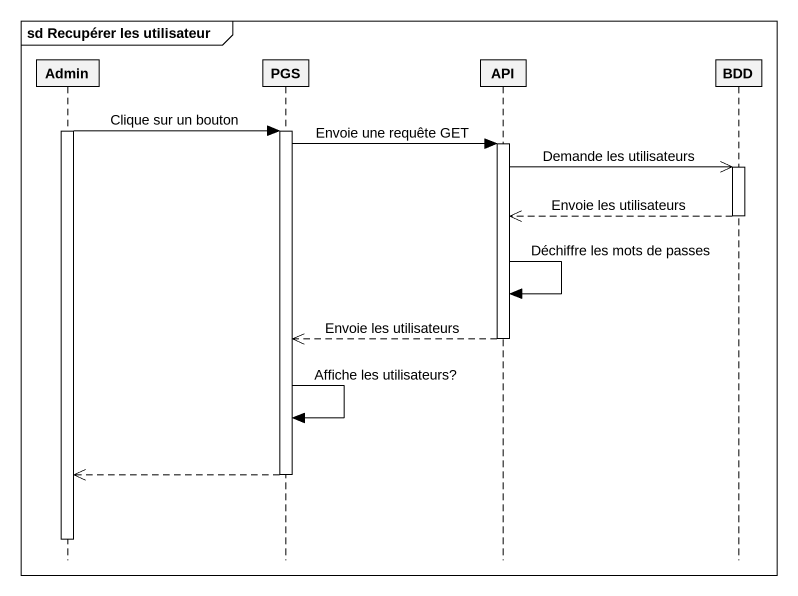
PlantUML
@startuml
mainframe sd Recupérer les utilisateur
hide footbox
participant Admin
participant PGS
participant API
participant BDD

activate Admin
Admin -> PGS : Clique sur un bouton
activate PGS
PGS -> API : Envoie une requête GET
activate API
API ->> BDD : Demande les utilisateurs
activate BDD
BDD -->> API : Envoie les utilisateurs
deactivate BDD
API -> API : Déchiffre les mots de passes
API -->> PGS : Envoie les utilisateurs
deactivate API
PGS -> PGS : Affiche les utilisateurs?
PGS -->> Admin
deactivate PGS
deactivate Admin
@enduml
